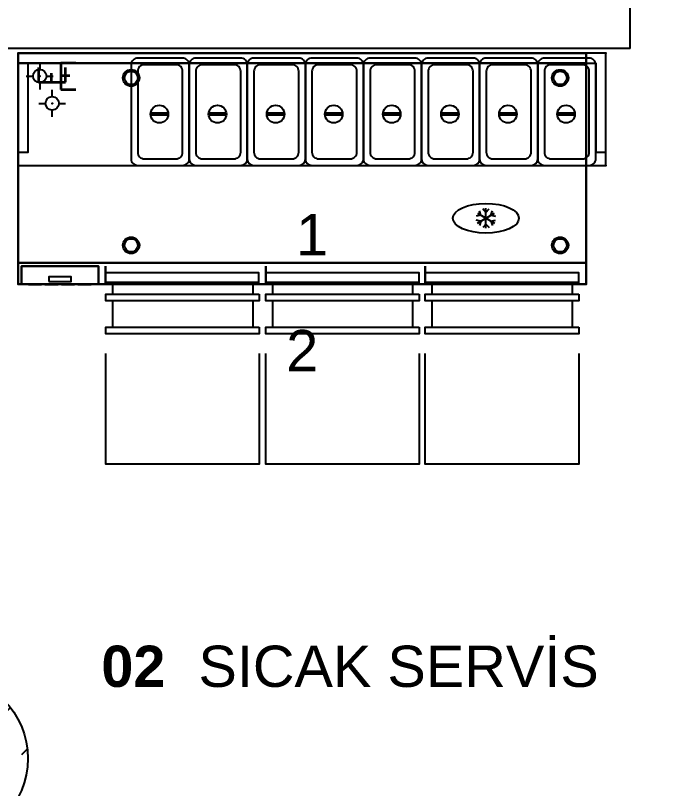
# Model space of a CAD drawing. Header units: millimetres. Extents: x 45 to 25350, y 77 to 5059.
# Drawn here: x 22316 to 22515.7, y 4124.9 to 4359.1 of the extents above; entities that cross this region are included whole.
import ezdxf
from ezdxf.enums import TextEntityAlignment as Align

# ---------------------------------------------------------------- set-up
doc = ezdxf.new("R2010")
doc.units = ezdxf.units.MM
doc.header["$LTSCALE"] = 5
for name, color, linetype in [('200-EquipBlack-3d', 250, 'Continuous'), ('200-EquipBorder-2d', 9, 'Continuous'), ('200-EquipDoors-2d', 252, 'Continuous'), ('200-EquipID-2d', 7, 'Continuous'), ('200-EquipInternal-2d', 252, 'Continuous'), ('200-EquipSteel-3d', 9, 'Continuous'), ('250-ele-2d', 20, 'Continuous'), ('a_p5', 5, 'Continuous'), ('HG-001 Duvar', 6, 'Continuous'), ('str_SNL_hatch', 1, 'Continuous'), ('str_SNL_wall_sheer', 5, 'Continuous')]:
    doc.layers.add(name, color=color, linetype=linetype)
doc.layers.add('200-InsPoint-3D', color=3, linetype='Continuous', plot=False)
doc.styles.add('ARIAL', font='ARIALUNI.TTF', dxfattribs={"height": 1})
doc.styles.add('ArialG', font='arialbd.ttf')
doc.styles.add('ROMANS', font='micross.ttf')
doc.styles.add('SIMPLEX', font='simplex')

# ---------------------------------------------------------------- blocks, each defined once
blk = doc.blocks.new('A$C47794B28')
at = {"layer": 'str_SNL_hatch'}
h = blk.add_hatch(dxfattribs=at)
h.set_pattern_fill('ANSI33', color=256, scale=100, style=0)
h.set_pattern_definition([(45, (-1153.641, -4045.18), (-17.67767, 17.67767), []), (45, (-1135.964, -4045.18), (-17.67767, 17.67767), [12.5, -6.25])])
edge = h.paths.add_edge_path()
edge.add_arc((0, 0), 25, 0, 360)
at = {"layer": 'str_SNL_wall_sheer'}
blk.add_circle((0, 0), 25, dxfattribs=at)
blk = doc.blocks.new('ICE')
at = {"layer": '200-EquipInternal-2d'}
for p, q in [((0, 17.5), (-9.6, 28.4)), ((0, -30), (0, 30)), ((0, 17.5), (9.6, 28.4)), ((-15.2, 8.8), (-29.4, 5.9)), ((-26, -15), (26, 15)), ((-26, 15), (26, -15)), ((-15.2, 8.8), (-19.8, 22.5)), ((15.2, 8.8), (19.8, 22.5)), ((15.2, 8.8), (29.4, 5.9)), ((-15.2, -8.8), (-29.4, -5.9)), ((-15.2, -8.8), (-19.8, -22.5)), ((0, -17.5), (-9.6, -28.4)), ((0, -17.5), (9.6, -28.4)), ((15.2, -8.8), (29.4, -5.9)), ((15.2, -8.8), (19.8, -22.5))]:
    blk.add_line(p, q, dxfattribs=at)
blk.add_ellipse((0, 0), major_axis=(-100, 0), ratio=0.45, dxfattribs=at)
blk = doc.blocks.new('HB6CU')
at = {"layer": '200-EquipBlack-3d'}
blk.add_3dface([(92.6, -692.1, 789.3), (160.1, -692.1, 789.3), (160.1, -678, 803.4), (92.6, -678, 803.4)], dxfattribs=at)
at = {"layer": '200-EquipBorder-2d'}
blk.add_lwpolyline([(0, -700), (1721, -700), (1721, 0), (0, 0)], close=True, dxfattribs=at)
at = {"layer": '200-EquipDoors-2d'}
for p, q in [((285.4, -700), (285.4, -730)), ((710.4, -700), (710.4, -730)), ((770, -700), (770, -730)), ((1195, -700), (1195, -730)), ((1253, -700), (1253, -730)), ((1678, -700), (1678, -730)), ((285.4, -750), (285.4, -830)), ((710.4, -750), (710.4, -830)), ((770, -750), (770, -830)), ((1195, -750), (1195, -830)), ((1253, -750), (1253, -830)), ((1678, -750), (1678, -830))]:
    blk.add_line(p, q, dxfattribs=at)
for points in [[(730.4, -730), (730.4, -750), (265.4, -750), (265.4, -730)], [(1215, -730), (1215, -750), (750, -750), (750, -730)], [(1698, -730), (1698, -750), (1233, -750), (1233, -730)], [(730.4, -830), (730.4, -850), (265.4, -850), (265.4, -830)], [(1215, -830), (1215, -850), (750, -850), (750, -830)], [(1698, -830), (1698, -850), (1233, -850), (1233, -830)]]:
    blk.add_lwpolyline(points, close=True, dxfattribs=at)
for points in [[(730.4, -910), (730.4, -1245), (265.4, -1245), (265.4, -910)], [(1215, -910), (1215, -1245), (750, -1245), (750, -910)], [(1698, -910), (1698, -1245), (1233, -1245), (1233, -910)]]:
    blk.add_lwpolyline(points, dxfattribs=at)
at = {"layer": '200-EquipSteel-3d', "extrusion": (1, 0, 0)}
for p, q in [((264.1, -700, 540), (264.1, -645, 540)), ((264.1, -645, 540), (264.1, -645, 835)), ((264.1, -645, 835), (264.1, -665, 835)), ((264.1, -700, 230), (264.1, -645, 230)), ((264.1, -645, 230), (264.1, -645, 525)), ((264.1, -645, 525), (264.1, -665, 525)), ((750, -700, 540), (750, -645, 540)), ((750, -645, 540), (750, -645, 835)), ((750, -645, 835), (750, -665, 835)), ((750, -700, 230), (750, -645, 230)), ((750, -645, 230), (750, -645, 525)), ((750, -645, 525), (750, -665, 525)), ((1233, -700, 540), (1233, -645, 540)), ((1233, -645, 540), (1233, -645, 835)), ((1233, -645, 835), (1233, -665, 835)), ((1233, -700, 230), (1233, -645, 230)), ((1233, -645, 230), (1233, -645, 525)), ((1233, -645, 525), (1233, -665, 525)), ((264.1, -665, 835), (264.1, -665, 780)), ((264.1, -665, 780), (264.1, -700, 780)), ((264.1, -665, 525), (264.1, -665, 470)), ((264.1, -665, 470), (264.1, -700, 470)), ((750, -665, 835), (750, -665, 780)), ((750, -665, 780), (750, -700, 780)), ((750, -665, 525), (750, -665, 470)), ((750, -665, 470), (750, -700, 470)), ((1233, -665, 835), (1233, -665, 780)), ((1233, -665, 780), (1233, -700, 780)), ((1233, -665, 525), (1233, -665, 470)), ((1233, -665, 470), (1233, -700, 470)), ((264.1, -700, 780), (264.1, -700, 540)), ((264.1, -700, 470), (264.1, -700, 230)), ((750, -700, 780), (750, -700, 540)), ((750, -700, 470), (750, -700, 230)), ((1233, -700, 780), (1233, -700, 540)), ((1233, -700, 470), (1233, -700, 230))]:
    blk.add_line(p, q, dxfattribs=at)
at = {"layer": '200-EquipSteel-3d', "extrusion": (0, -1, 0), "elevation": 700.5}
for points in [[(30.9, 547.8), (70.9, 547.8), (70.9, 557.8), (30.9, 557.8)], [(30.9, 572.8), (70.9, 572.8), (70.9, 582.8), (30.9, 582.8)], [(30.9, 597.8), (70.9, 597.8), (70.9, 607.8), (30.9, 607.8)], [(30.9, 622.8), (70.9, 622.8), (70.9, 632.8), (30.9, 632.8)], [(30.9, 647.8), (70.9, 647.8), (70.9, 657.8), (30.9, 657.8)], [(30.9, 672.8), (70.9, 672.8), (70.9, 682.8), (30.9, 682.8)], [(30.9, 697.8), (70.9, 697.8), (70.9, 707.8), (30.9, 707.8)], [(30.9, 722.8), (70.9, 722.8), (70.9, 732.8), (30.9, 732.8)], [(30.9, 747.8), (70.9, 747.8), (70.9, 757.8), (30.9, 757.8)], [(30.9, 247.7), (70.9, 247.7), (70.9, 257.7), (30.9, 257.7)], [(30.9, 322.7), (70.9, 322.7), (70.9, 332.7), (30.9, 332.7)], [(30.9, 272.7), (70.9, 272.7), (70.9, 282.7), (30.9, 282.7)], [(30.9, 297.7), (70.9, 297.7), (70.9, 307.7), (30.9, 307.7)], [(30.9, 347.7), (70.9, 347.7), (70.9, 357.7), (30.9, 357.7)], [(30.9, 372.7), (70.9, 372.7), (70.9, 382.7), (30.9, 382.7)], [(30.9, 447.7), (70.9, 447.7), (70.9, 457.7), (30.9, 457.7)], [(30.9, 422.7), (70.9, 422.7), (70.9, 432.7), (30.9, 432.7)], [(30.9, 397.7), (70.9, 397.7), (70.9, 407.7), (30.9, 407.7)], [(80.9, 547.8), (120.9, 547.8), (120.9, 557.8), (80.9, 557.8)], [(80.9, 572.8), (120.9, 572.8), (120.9, 582.8), (80.9, 582.8)], [(80.9, 597.8), (120.9, 597.8), (120.9, 607.8), (80.9, 607.8)], [(80.9, 622.8), (120.9, 622.8), (120.9, 632.8), (80.9, 632.8)], [(80.9, 647.8), (120.9, 647.8), (120.9, 657.8), (80.9, 657.8)], [(80.9, 672.8), (120.9, 672.8), (120.9, 682.8), (80.9, 682.8)], [(80.9, 697.8), (120.9, 697.8), (120.9, 707.8), (80.9, 707.8)], [(80.9, 722.8), (120.9, 722.8), (120.9, 732.8), (80.9, 732.8)], [(80.9, 747.8), (120.9, 747.8), (120.9, 757.8), (80.9, 757.8)], [(80.9, 247.7), (120.9, 247.7), (120.9, 257.7), (80.9, 257.7)], [(80.9, 322.7), (120.9, 322.7), (120.9, 332.7), (80.9, 332.7)], [(80.9, 272.7), (120.9, 272.7), (120.9, 282.7), (80.9, 282.7)], [(80.9, 297.7), (120.9, 297.7), (120.9, 307.7), (80.9, 307.7)], [(80.9, 347.7), (120.9, 347.7), (120.9, 357.7), (80.9, 357.7)], [(80.9, 372.7), (120.9, 372.7), (120.9, 382.7), (80.9, 382.7)], [(80.9, 447.7), (120.9, 447.7), (120.9, 457.7), (80.9, 457.7)], [(80.9, 422.7), (120.9, 422.7), (120.9, 432.7), (80.9, 432.7)], [(80.9, 397.7), (120.9, 397.7), (120.9, 407.7), (80.9, 407.7)], [(130.9, 547.8), (170.9, 547.8), (170.9, 557.8), (130.9, 557.8)], [(130.9, 572.8), (170.9, 572.8), (170.9, 582.8), (130.9, 582.8)], [(130.9, 597.8), (170.9, 597.8), (170.9, 607.8), (130.9, 607.8)], [(130.9, 622.8), (170.9, 622.8), (170.9, 632.8), (130.9, 632.8)], [(130.9, 647.8), (170.9, 647.8), (170.9, 657.8), (130.9, 657.8)], [(130.9, 672.8), (170.9, 672.8), (170.9, 682.8), (130.9, 682.8)], [(130.9, 697.8), (170.9, 697.8), (170.9, 707.8), (130.9, 707.8)], [(130.9, 722.8), (170.9, 722.8), (170.9, 732.8), (130.9, 732.8)], [(130.9, 747.8), (170.9, 747.8), (170.9, 757.8), (130.9, 757.8)], [(130.9, 247.7), (170.9, 247.7), (170.9, 257.7), (130.9, 257.7)], [(130.9, 272.7), (170.9, 272.7), (170.9, 282.7), (130.9, 282.7)], [(130.9, 297.7), (170.9, 297.7), (170.9, 307.7), (130.9, 307.7)], [(130.9, 322.7), (170.9, 322.7), (170.9, 332.7), (130.9, 332.7)], [(130.9, 347.7), (170.9, 347.7), (170.9, 357.7), (130.9, 357.7)], [(130.9, 372.7), (170.9, 372.7), (170.9, 382.7), (130.9, 382.7)], [(130.9, 447.7), (170.9, 447.7), (170.9, 457.7), (130.9, 457.7)], [(130.9, 397.7), (170.9, 397.7), (170.9, 407.7), (130.9, 407.7)], [(130.9, 422.7), (170.9, 422.7), (170.9, 432.7), (130.9, 432.7)], [(180.9, 547.8), (220.9, 547.8), (220.9, 557.8), (180.9, 557.8)], [(180.9, 572.8), (220.9, 572.8), (220.9, 582.8), (180.9, 582.8)], [(180.9, 597.8), (220.9, 597.8), (220.9, 607.8), (180.9, 607.8)], [(180.9, 622.8), (220.9, 622.8), (220.9, 632.8), (180.9, 632.8)], [(180.9, 647.8), (220.9, 647.8), (220.9, 657.8), (180.9, 657.8)], [(180.9, 672.8), (220.9, 672.8), (220.9, 682.8), (180.9, 682.8)], [(180.9, 697.8), (220.9, 697.8), (220.9, 707.8), (180.9, 707.8)], [(180.9, 722.8), (220.9, 722.8), (220.9, 732.8), (180.9, 732.8)], [(180.9, 747.8), (220.9, 747.8), (220.9, 757.8), (180.9, 757.8)], [(180.9, 247.7), (220.9, 247.7), (220.9, 257.7), (180.9, 257.7)], [(180.9, 322.7), (220.9, 322.7), (220.9, 332.7), (180.9, 332.7)], [(180.9, 272.7), (220.9, 272.7), (220.9, 282.7), (180.9, 282.7)], [(180.9, 297.7), (220.9, 297.7), (220.9, 307.7), (180.9, 307.7)], [(180.9, 347.7), (220.9, 347.7), (220.9, 357.7), (180.9, 357.7)], [(180.9, 372.7), (220.9, 372.7), (220.9, 382.7), (180.9, 382.7)], [(180.9, 447.7), (220.9, 447.7), (220.9, 457.7), (180.9, 457.7)], [(180.9, 422.7), (220.9, 422.7), (220.9, 432.7), (180.9, 432.7)], [(180.9, 397.7), (220.9, 397.7), (220.9, 407.7), (180.9, 407.7)]]:
    blk.add_lwpolyline(points, close=True, dxfattribs=at)
at = {"layer": '200-EquipSteel-3d'}
for centre, radius in [((342, -75, 100), 25), ((342, -75), 20), ((1641.8, -75, 100), 25), ((1641.8, -75), 20), ((342, -582, 100), 25), ((342, -582), 20), ((1641.8, -582, 100), 25), ((1641.8, -582), 20)]:
    blk.add_circle(centre, radius, dxfattribs=at)
for points in [[(0, 0, 1000), (0, 0, 850), (1721, 0, 850), (1721, 0, 1000)], [(0, 0, 1000), (1721, 0, 1000), (1721, -30, 1000), (0, -30, 1000)], [(0, -700, 900), (0, -700, 850), (0, 0, 850), (0, 0, 900)], [(0, -700, 850), (0, -700, 850), (0, -700, 850), (0, 0, 850)], [(0, 0, 900), (0, 0, 850), (1721, 0, 850), (1721, 0, 900)], [(0, 0, 850), (0, -700, 850), (1721, -700, 850), (1721, 0, 850)], [(1721, 0, 900), (1721, 0, 900), (0, 0, 900)], [(1721, 0, 900), (1721, -700, 900), (0, -700, 900), (0, 0, 900)], [(0, -700, 900), (0, -700, 850), (0, 0, 850), (0, 0, 900)], [(0, -700, 850), (0, -700, 850), (0, -700, 850), (0, 0, 850)], [(0, 0, 900), (0, 0, 850), (1721, 0, 850), (1721, 0, 900)], [(0, 0, 850), (0, -700, 850), (1721, -700, 850), (1721, 0, 850)], [(1721, 0, 900), (1721, 0, 900), (0, 0, 900)], [(1721, 0, 900), (1721, -700, 900), (0, -700, 900), (0, 0, 900)], [(0, -635, 850), (0, -635, 200), (0, 0, 200), (0, 0, 850)], [(0, -635, 200), (0, -635, 200), (0, -635, 200), (0, 0, 200)], [(0, 0, 850), (0, 0, 200), (1721, 0, 200), (1721, 0, 850)], [(0, 0, 200), (0, -635, 200), (1721, -635, 200), (1721, 0, 200)], [(1721, 0, 850), (1721, 0, 850), (0, 0, 850)], [(1721, 0, 850), (1721, -635, 850), (0, -635, 850), (0, 0, 850)], [(1721, 0, 900), (1721, 0, 850), (1721, 0, 900)], [(1721, 0, 850), (1721, -700, 850), (1721, -700, 900), (1721, 0, 900)], [(1721, 0, 900), (1721, 0, 850), (1721, 0, 900)], [(1721, 0, 850), (1721, -700, 850), (1721, -700, 900), (1721, 0, 900)], [(1721, 0, 850), (1721, 0, 200), (1721, 0, 850)], [(1721, 0, 200), (1721, -635, 200), (1721, -635, 850), (1721, 0, 850)], [(0, -30, 1000), (1721, -30, 1000), (1721, -30, 915), (0, -30, 915)], [(1721, -635, 850), (1721, -635, 200), (0, -635, 200), (0, -635, 850)], [(1721, -635, 200), (1721, -635, 200), (0, -635, 200)], [(10, -700, 780), (10, -700, 230), (10, -645, 230), (10, -645, 835)], [(10, -700, 230), (10, -700, 230), (10, -700, 230), (10, -645, 230)], [(10, -645, 835), (10, -645, 230), (243, -645, 230), (243, -645, 835)], [(10, -645, 230), (10, -700, 230), (243, -700, 230), (243, -645, 230)], [(243, -645, 835), (243, -645, 835), (10, -645, 835)], [(243, -645, 835), (243, -700, 780), (10, -700, 780), (10, -645, 835)], [(243, -645, 835), (243, -645, 230), (243, -645, 835)], [(243, -645, 230), (243, -700, 230), (243, -700, 780), (243, -645, 835)], [(264.1, -695, 835), (729.1, -695, 835), (729.1, -665, 835), (264.1, -665, 835)], [(264.1, -695, 525), (729.1, -695, 525), (729.1, -665, 525), (264.1, -665, 525)], [(750, -695, 835), (1215, -695, 835), (1215, -665, 835), (750, -665, 835)], [(750, -695, 525), (1215, -695, 525), (1215, -665, 525), (750, -665, 525)], [(1233, -695, 835), (1698, -695, 835), (1698, -665, 835), (1233, -665, 835)], [(1233, -695, 525), (1698, -695, 525), (1698, -665, 525), (1233, -665, 525)], [(1721, -700, 900), (1721, -700, 850), (0, -700, 850), (0, -700, 900)], [(1721, -700, 850), (1721, -700, 850), (0, -700, 850)], [(1721, -700, 900), (1721, -700, 850), (0, -700, 850), (0, -700, 900)], [(1721, -700, 850), (1721, -700, 850), (0, -700, 850)], [(243, -700, 780), (243, -700, 230), (10, -700, 230), (10, -700, 780)], [(243, -700, 230), (243, -700, 230), (10, -700, 230)], [(264.1, -695, 805), (729.1, -695, 805), (729.1, -695, 835), (264.1, -695, 835)], [(264.1, -695, 495), (729.1, -695, 495), (729.1, -695, 525), (264.1, -695, 525)], [(750, -695, 805), (1215, -695, 805), (1215, -695, 835), (750, -695, 835)], [(750, -695, 495), (1215, -695, 495), (1215, -695, 525), (750, -695, 525)], [(1233, -695, 805), (1698, -695, 805), (1698, -695, 835), (1233, -695, 835)], [(1233, -695, 495), (1698, -695, 495), (1698, -695, 525), (1233, -695, 525)]]:
    blk.add_3dface(points, dxfattribs=at)
at = {"layer": '200-EquipSteel-3d', "invisible_edges": 15}
for points in [[(0, 0, 900), (0, 0, 1000), (0, -30, 1000), (0, -30, 900)], [(1721, 0, 900), (1721, 0, 1000), (1721, -30, 1000), (1721, -30, 900)], [(264.1, -700, 780), (264.1, -700, 540), (264.1, -645, 540), (264.1, -645, 780)], [(264.1, -645, 835), (264.1, -665, 835), (264.1, -665, 780), (264.1, -645, 780)], [(264.1, -645, 525), (264.1, -665, 525), (264.1, -665, 470), (264.1, -645, 470)], [(264.1, -700, 470), (264.1, -700, 230), (264.1, -645, 230), (264.1, -645, 470)], [(729.1, -645, 835), (729.1, -665, 835), (729.1, -665, 780), (729.1, -645, 780)], [(729.1, -700, 780), (729.1, -700, 540), (729.1, -645, 540), (729.1, -645, 780)], [(729.1, -645, 525), (729.1, -665, 525), (729.1, -665, 470), (729.1, -645, 470)], [(729.1, -700, 470), (729.1, -700, 230), (729.1, -645, 230), (729.1, -645, 470)], [(750, -700, 780), (750, -700, 540), (750, -645, 540), (750, -645, 780)], [(750, -645, 835), (750, -665, 835), (750, -665, 780), (750, -645, 780)], [(750, -645, 525), (750, -665, 525), (750, -665, 470), (750, -645, 470)], [(750, -700, 470), (750, -700, 230), (750, -645, 230), (750, -645, 470)], [(1215, -645, 835), (1215, -665, 835), (1215, -665, 780), (1215, -645, 780)], [(1215, -700, 780), (1215, -700, 540), (1215, -645, 540), (1215, -645, 780)], [(1215, -645, 525), (1215, -665, 525), (1215, -665, 470), (1215, -645, 470)], [(1215, -700, 470), (1215, -700, 230), (1215, -645, 230), (1215, -645, 470)], [(1233, -700, 780), (1233, -700, 540), (1233, -645, 540), (1233, -645, 780)], [(1233, -645, 835), (1233, -665, 835), (1233, -665, 780), (1233, -645, 780)], [(1233, -645, 525), (1233, -665, 525), (1233, -665, 470), (1233, -645, 470)], [(1233, -700, 470), (1233, -700, 230), (1233, -645, 230), (1233, -645, 470)], [(1698, -645, 835), (1698, -665, 835), (1698, -665, 780), (1698, -645, 780)], [(1698, -700, 780), (1698, -700, 540), (1698, -645, 540), (1698, -645, 780)], [(1698, -645, 525), (1698, -665, 525), (1698, -665, 470), (1698, -645, 470)], [(1698, -700, 470), (1698, -700, 230), (1698, -645, 230), (1698, -645, 470)]]:
    blk.add_3dface(points, dxfattribs=at)
at = {"layer": '200-InsPoint-3D'}
for p in [(0, 0), (1721, 0), (0, -700), (1721, -700)]:
    blk.add_point(p, dxfattribs=at)
blk.add_blockref('ICE', (1417, -500))
at = {"layer": '200-InsPoint-3D', "flags": 9}
blk.add_attdef('DISTANG', (0, 0), '', height=1, dxfattribs=at)
blk = doc.blocks.new('attrib')
at = {"layer": '200-EquipID-2d', "style": 'ARIAL'}
blk.add_attdef('POS', text='', height=2.5, dxfattribs=at).set_placement((0, 0, -1), align=Align.MIDDLE)
at = {"layer": '200-EquipID-2d', "style": 'ROMANS', "flags": 1}
for tag, p in [('ZONA', (0, -4.905, -2)), ('EQUIPMENTDATA', (0, -7.89, -2)), ('LONGDESCR', (0, -11.302, -2)), ('EQUIPMENTCONN', (0, -14.714, -2)), ('ACCESSORYDATA', (0, -18.552, -2)), ('ACCESSORYCONN', (0, -21.857, -2))]:
    blk.add_attdef(tag, text='', height=2.5, dxfattribs=at).set_placement(p, align=Align.CENTER)
blk = doc.blocks.new('ECON')
at = {"layer": '250-ele-2d'}
for p, q in [((0, 40.6), (0, 20.3)), ((-40.6, 0), (-20.3, 0)), ((20.3, 0), (40.6, 0)), ((0, -20.3), (0, -40.6))]:
    blk.add_line(p, q, dxfattribs=at)
for radius in [20.3, 1]:
    blk.add_circle((0, 0), radius, dxfattribs=at)
blk.add_point((0, 0), dxfattribs=at)
at = {"layer": '250-ele-2d', "style": 'SIMPLEX', "flags": 8}
blk.add_attdef('E', (50, -40.6), '', height=81, dxfattribs=at)
blk = doc.blocks.new('A$C4DBF6129')
at = {"layer": '200-EquipBorder-2d'}
for points in [[(15.6, 32.5), (2, 32.5, 0.414214), (0, 30.5), (0, 2, 0.414214), (2, 0), (15.6, 0, 0.414214), (17.6, 2), (17.6, 30.5, 0.414214)], [(13.6, 30.5), (4, 30.5, 0.414214), (2, 28.5), (2, 4, 0.414214), (4, 2), (13.6, 2, 0.414214), (15.6, 4), (15.6, 28.5, 0.414214)]]:
    blk.add_lwpolyline(points, format="xyb", close=True, dxfattribs=at)
blk.add_lwpolyline([(11.2, 15.81), (5.95, 15.81), (5.95, 15.29), (11.2, 15.29)], close=True, dxfattribs=at)
blk.add_circle((8.57, 15.53), 2.68, dxfattribs=at)
blk = doc.blocks.new('ZVR1780')
at = {"layer": '200-EquipBorder-2d'}
blk.add_line((0, -340), (1780, -340), dxfattribs=at)
for points in [[(1780, -340), (1780, 0), (0, 0), (0, -340), (1780, -340)], [(0, -300), (30, -300), (30, -30), (1750, -30), (1750, -300), (1780, -300)]]:
    blk.add_lwpolyline(points, dxfattribs=at)
for p in [(0, 0), (1780, 0), (1780, 0), (0, -340), (1780, -340)]:
    blk.add_point(p, dxfattribs=at)
at = {"layer": '200-InsPoint-3D'}
for p in [(0, 0), (0, 0), (1780, 0), (1780, 0), (0, -340), (0, -340), (1780, -340)]:
    blk.add_point(p, dxfattribs=at)
at = {"xscale": 10, "yscale": 10, "zscale": 10}
for p in [(342, -340), (518, -340), (694, -340), (870, -340), (1046, -340), (1222, -340), (1398, -340), (1574, -340)]:
    blk.add_blockref('A$C4DBF6129', p, dxfattribs=at)
at = {"layer": '250-ele-2d'}
blk.add_blockref('ECON', (65, -69.4), dxfattribs=at).add_auto_attribs({'E': 'E'})
blk.add_blockref('ECON', (65, -69.4), dxfattribs=at).add_auto_attribs({'E': 'E'})
at = {"layer": '200-InsPoint-3D', "flags": 9}
blk.add_attdef('DISTANG', (0, 0), '', height=1, dxfattribs=at)
blk.add_attdef('DISTANG', (0, 0), '', height=1, dxfattribs=at)
blk = doc.blocks.new('zone_id')
at = {"layer": '200-EquipID-2d', "color": 2, "style": 'ArialG'}
blk.add_attdef('ZONA', text='', height=2.5, dxfattribs=at).set_placement((0, 0), align=Align.RIGHT)
at = {"layer": '200-EquipID-2d', "color": 2, "style": 'ARIAL', "flags": 1}
blk.add_attdef('DESCRIZIONE', (1.949, 0), '', height=2.5, dxfattribs=at)

msp = doc.modelspace()

# ---------------------------------------------------------------- hatches: boundary and pattern name
at = {"ltscale": 0.5}
h = msp.add_hatch(dxfattribs=at)
h.set_pattern_fill('ANSI31', color=251, scale=30)
h.set_pattern_definition([(45, (24280.266, 18410.9967), (-2.6516504, 2.6516504), [])])
h.paths.add_polyline_path([(21763.42, 4094.47), (22023.38, 4098.96), (22023.02, 4119.96), (21730.1, 4114.9), (21721.79, 4595.08, -0.130845), (22999.27, 4233.91, -0.490921), (22999.35, 4233.95, -0.006684), (23000.2, 4268.19, 0.132238), (21691.26, 4625.37), (21711.96, 3429.14), (22159.11, 3170.98), (22174.11, 3196.96), (22030.23, 3280.02), (22097.77, 3397), (22270.98, 3297), (22270.99, 3297.02), (22281.98, 3316.05), (22090.58, 3426.55), (22020.06, 3425.33), (21775.09, 3421.1, -0.000011), (21771.02, 3655.54), (22030.98, 3660.03), (22030.62, 3681.03), (21770.66, 3676.54, -0.000019)])

# ---------------------------------------------------------------- linework, layer by layer
for radius, start, end in [(2609.92, 59.67084, 89.80281), (2579.92, 59.30231, 89.12249)]:
    msp.add_arc((21682.28, 2015.46), radius, start, end, dxfattribs=at)
at = {"layer": 'HG-001 Duvar'}
for q in [(22502.29, 4364.1), (22150.15, 4349.1)]:
    msp.add_line((22502.29, 4349.1), q, dxfattribs=at)

# ---------------------------------------------------------------- block references
at = {"xscale": 0.1, "yscale": 0.09999999999999964, "zscale": 0.1}
for name in ['HB6CU', 'ZVR1780']:
    msp.add_blockref(name, (22316.84, 4347.67), dxfattribs=at)
at = {"xscale": 0.09999999999999964, "yscale": 0.09999999999999964, "zscale": 0.1, "rotation": 90}
msp.add_blockref('ECON', (22327.14, 4332.47), dxfattribs=at).add_auto_attribs({'E': 'E'})
at = {"layer": '200-EquipID-2d'}
ref = msp.add_blockref('attrib', (22405.84, 4292.67), dxfattribs=dict(at, xscale=5, yscale=5, zscale=5))
ref.add_attrib('POS', '1', dxfattribs={"color": 7, "height": 12.5, "style": 'ARIAL'}).set_placement((22405.84, 4292.67, -5), align=Align.MIDDLE)
ref = msp.add_blockref('attrib', (22402.89, 4257.67), dxfattribs=dict(at, xscale=5, yscale=5, zscale=5))
ref.add_attrib('POS', '2', dxfattribs={"color": 7, "height": 12.5, "style": 'ARIAL'}).set_placement((22402.89, 4257.67, -5), align=Align.MIDDLE)
at = {"layer": '200-EquipID-2d', "xscale": 5, "yscale": 5, "zscale": 5}
msp.add_blockref('zone_id', (22361.43, 4155.7), dxfattribs=at).add_auto_attribs({'ZONA': '02'})
at = {"layer": 'a_p5', "ltscale": 2}
msp.add_blockref('A$C47794B28', (22294.78, 4134.03), dxfattribs=at)

# ---------------------------------------------------------------- texts
at = {"layer": '200-EquipID-2d', "color": 51, "insert": (22371.43, 4168.2), "char_height": 12.5, "width": 225, "attachment_point": 1, "style": 'ROMANS'}
msp.add_mtext('SICAK SERVİS', dxfattribs=at)

doc.saveas('drawing.dxf')
